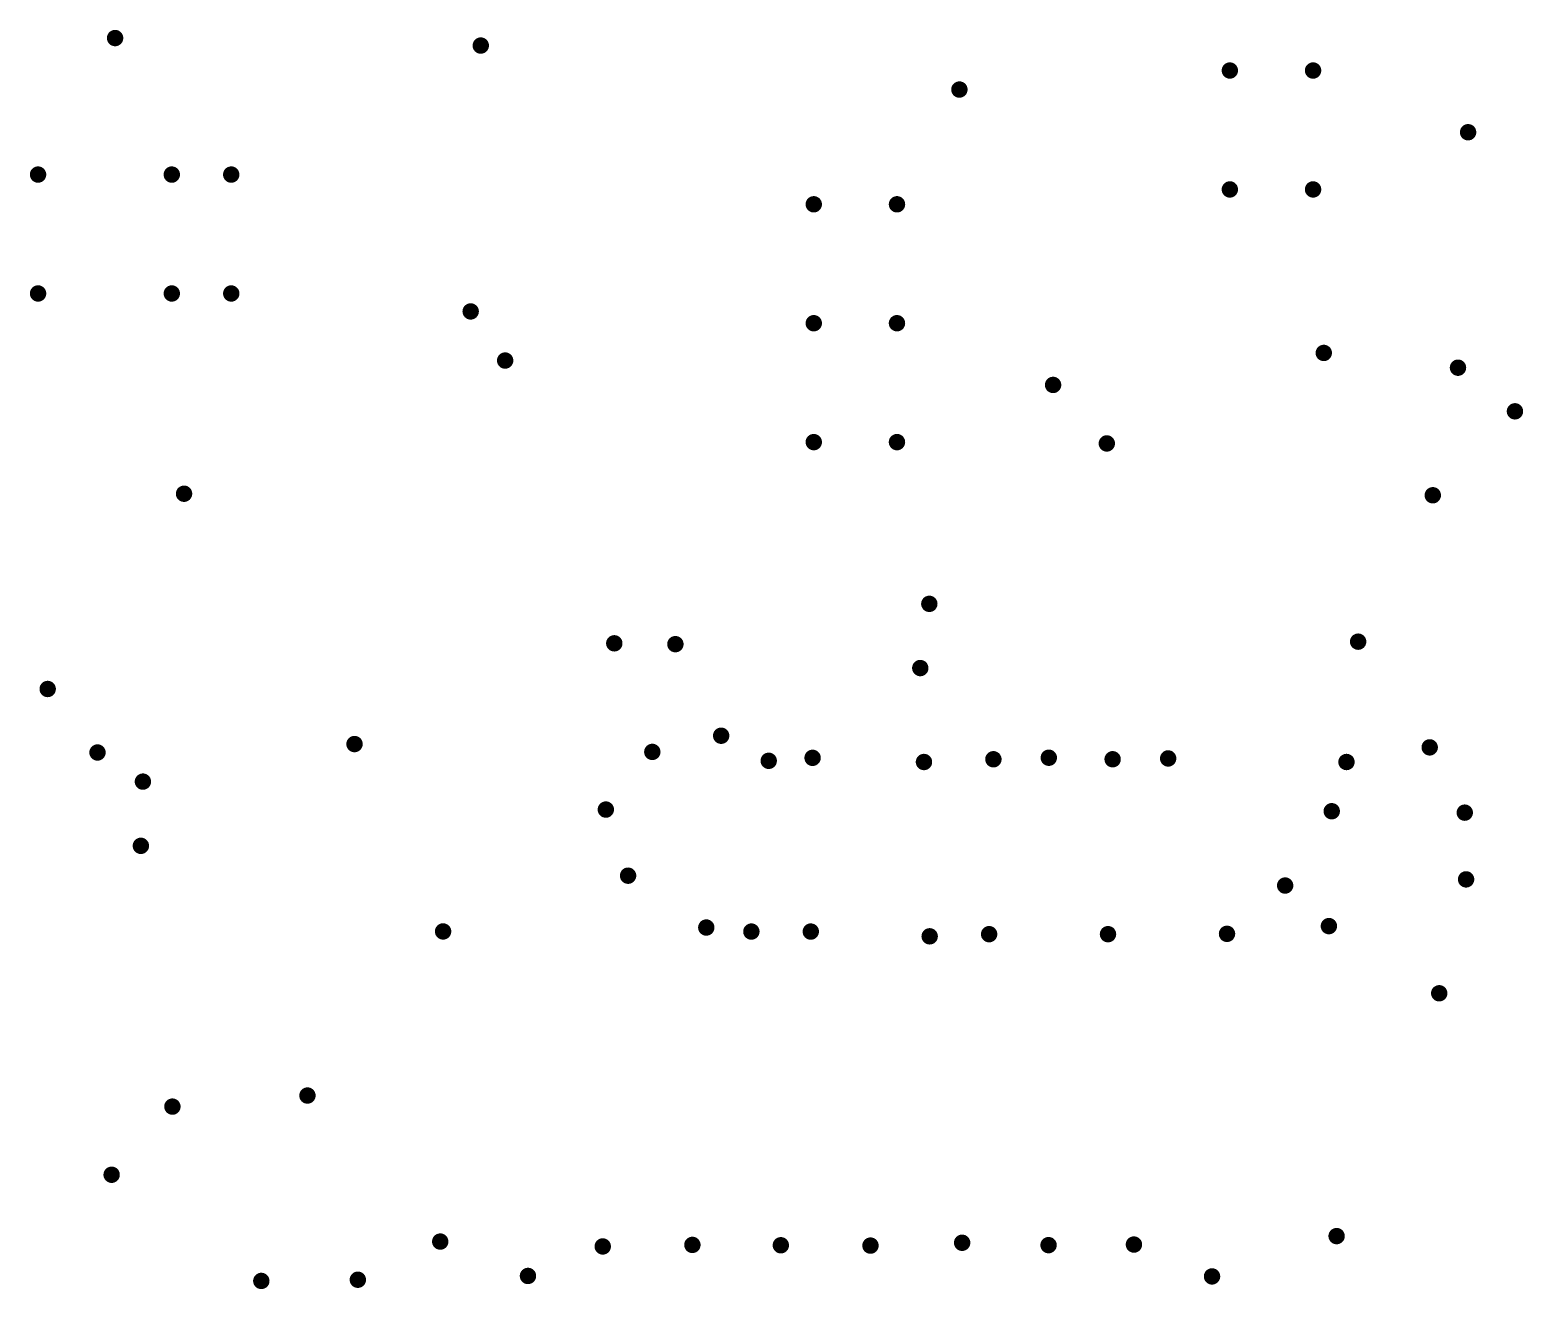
# Model space of a CAD drawing. Header units: inches. Extents: x -10 to 237, y -10 to 218.
# Drawn here: x 49.04 to 80.94, y 19.69 to 46.59 of the extents above; entities that cross this region are included whole.
import ezdxf

# ---------------------------------------------------------------- set-up
doc = ezdxf.new("R2010")
doc.units = ezdxf.units.IN
doc.header["$MEASUREMENT"] = 0
doc.layers.get('0').update_dxf_attribs({"color": 1})
doc.layers.add('1_DRL', color=12, linetype='Continuous')

# ---------------------------------------------------------------- blocks, each defined once
blk = doc.blocks.new('D11ROUND0_35001X0_35001')
at = {"const_width": 0.175005}
blk.add_lwpolyline([(0.087502, 0, 1), (-0.087502, 0, 1), (0.087502, 0)], format="xyb", dxfattribs=at)

msp = doc.modelspace()

# ---------------------------------------------------------------- block references
at = {"layer": '1_DRL'}
for p in [(50.85842, 46.41342), (58.67146, 46.2534), (74.676, 45.72), (76.454, 45.72), (68.8975, 45.3136), (79.76616, 44.40174), (49.2125, 43.4975), (52.07, 43.4975), (53.34, 43.4975), (74.676, 43.18), (76.454, 43.18), (65.786, 42.8625), (67.564, 42.8625), (49.2125, 40.9575), (52.07, 40.9575), (53.34, 40.9575), (58.45556, 40.57396), (65.786, 40.3225), (67.564, 40.3225), (59.19216, 39.52494), (76.6826, 39.6875), (79.55026, 39.37254), (70.89902, 39.00424), (80.76692, 38.44036), (65.786, 37.7825), (67.564, 37.7825), (72.0471, 37.75456), (52.33162, 36.68014), (79.01178, 36.64712), (68.25488, 34.3281), (61.52388, 33.48482), (62.82944, 33.46704), (77.41666, 33.52038), (68.06184, 32.9565), (49.41824, 32.50946), (63.80734, 31.51124), (50.4825, 31.1531), (55.97398, 31.33344), (62.33668, 31.1658), (78.94574, 31.26232), (64.82334, 30.9753), (65.7606, 31.0388), (68.14058, 30.9499), (69.62394, 31.00832), (70.80758, 31.04134), (72.17156, 31.00832), (73.35774, 31.0261), (77.16774, 30.9499), (51.45278, 30.5308), (61.34354, 29.9339), (76.85278, 29.89834), (79.69504, 29.86786), (51.4096, 29.1592), (61.81852, 28.52166), (75.8571, 28.31084), (79.72298, 28.44292), (57.86628, 27.3304), (63.48984, 27.41422), (64.4525, 27.32786), (65.7225, 27.32786), (69.5325, 27.27198), (72.0725, 27.27198), (74.61504, 27.2796), (76.79182, 27.4447), (68.2625, 27.22626), (79.14894, 26.0096), (54.96814, 23.8252), (52.0827, 23.58898), (50.78476, 22.13356), (57.80532, 20.70608), (61.2775, 20.60194), (63.19266, 20.63496), (65.08242, 20.62734), (66.99758, 20.61972), (68.95592, 20.68068), (70.8025, 20.62988), (72.62622, 20.64258), (76.95692, 20.82292), (59.67984, 19.97202), (74.295, 19.96186), (53.98262, 19.86534), (56.0451, 19.89074)]:
    msp.add_blockref('D11ROUND0_35001X0_35001', p, dxfattribs=at)

doc.saveas('drawing.dxf')
